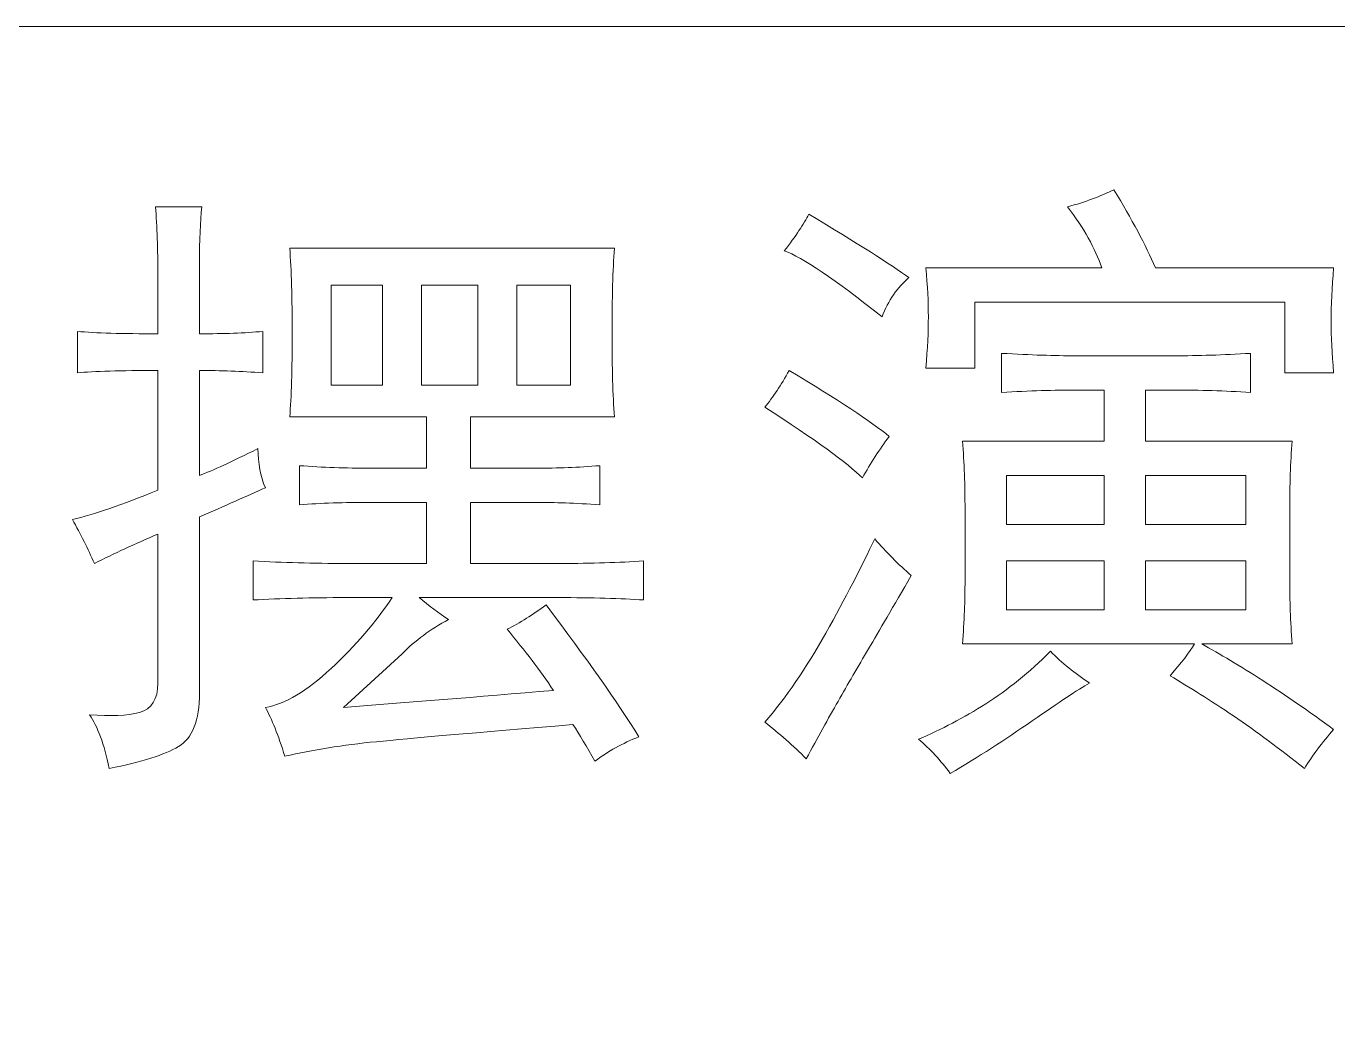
# Model space of a CAD drawing. Header units: millimetres. Extents: x -536 to 886, y 98 to 503.
# Drawn here: x 99.41 to 134.94, y 424.07 to 451.33 of the extents above; entities that cross this region are included whole.
import ezdxf

# ---------------------------------------------------------------- set-up
doc = ezdxf.new("R2010")
doc.units = ezdxf.units.MM
doc.header["$MEASUREMENT"] = 0
doc.layers.add('layer 1', color=7, linetype='Continuous')

msp = doc.modelspace()

# ---------------------------------------------------------------- linework, layer by layer
at = {"layer": 'layer 1', "lineweight": 9}
msp.add_open_spline([(-26.36, 241.324), (-26.36, 241.324), (313.64, 241.324), (313.64, 241.324), (313.64, 241.324), (318.948, 241.327), (324.037, 243.439), (327.788, 247.195), (327.788, 247.195), (331.538, 250.95), (333.644, 256.016), (333.64, 261.324), (333.64, 261.324), (333.64, 261.324), (333.64, 431.324), (333.64, 431.324), (333.64, 431.324), (333.637, 436.632), (331.525, 441.721), (327.77, 445.471), (327.77, 445.471), (324.014, 449.222), (318.948, 451.327), (313.64, 451.324), (313.64, 451.324), (313.64, 451.324), (-26.36, 451.324), (-26.36, 451.324), (-26.36, 451.324), (-31.667, 451.321), (-36.756, 449.209), (-40.507, 445.453), (-40.507, 445.453), (-44.258, 441.698), (-46.363, 436.632), (-46.36, 431.324), (-46.36, 431.324), (-46.36, 431.324), (-46.36, 261.324), (-46.36, 261.324), (-46.36, 261.324), (-46.356, 256.016), (-44.245, 250.927), (-40.489, 247.177), (-40.489, 247.177), (-36.734, 243.426), (-31.667, 241.321), (-26.36, 241.324)], degree=3, knots=[0, 0, 0, 0, 0.083333, 0.083333, 0.083333, 0.083333, 0.166667, 0.166667, 0.166667, 0.166667, 0.25, 0.25, 0.25, 0.25, 0.333333, 0.333333, 0.333333, 0.333333, 0.416667, 0.416667, 0.416667, 0.416667, 0.5, 0.5, 0.5, 0.5, 0.583333, 0.583333, 0.583333, 0.583333, 0.666667, 0.666667, 0.666667, 0.666667, 0.75, 0.75, 0.75, 0.75, 0.833333, 0.833333, 0.833333, 0.833333, 0.916667, 0.916667, 0.916667, 0.916667, 1, 1, 1, 1], dxfattribs=at)
at = {"layer": 'layer 1', "color": 22, "lineweight": 9}
for points, knots in [([(128.875, 446.898), (129.36, 446.105), (129.736, 445.399), (130.001, 444.781), (130.001, 444.781), (130.001, 444.781), (134.83, 444.781), (134.83, 444.781), (134.83, 444.781), (134.785, 444.253), (134.762, 443.768), (134.762, 443.328), (134.762, 443.328), (134.762, 442.93), (134.785, 442.467), (134.83, 441.939), (134.83, 441.939), (134.83, 441.939), (133.506, 441.939), (133.506, 441.939), (133.506, 441.939), (133.506, 441.939), (133.506, 443.855), (133.506, 443.855), (133.506, 443.855), (133.506, 443.855), (125.105, 443.855), (125.105, 443.855), (125.105, 443.855), (125.105, 443.855), (125.105, 442.069), (125.105, 442.069), (125.105, 442.069), (125.105, 442.069), (123.784, 442.069), (123.784, 442.069), (123.784, 442.069), (123.826, 442.599), (123.849, 443.062), (123.849, 443.46), (123.849, 443.46), (123.849, 443.855), (123.826, 444.296), (123.784, 444.781), (123.784, 444.781), (123.784, 444.781), (128.545, 444.781), (128.545, 444.781), (128.545, 444.781), (128.37, 445.312), (128.059, 445.862), (127.619, 446.435), (127.619, 446.435), (128.105, 446.568), (128.522, 446.723), (128.875, 446.898)], [0, 0, 0, 0, 0.071429, 0.071429, 0.071429, 0.071429, 0.142857, 0.142857, 0.142857, 0.142857, 0.214286, 0.214286, 0.214286, 0.214286, 0.285714, 0.285714, 0.285714, 0.285714, 0.357143, 0.357143, 0.357143, 0.357143, 0.428571, 0.428571, 0.428571, 0.428571, 0.5, 0.5, 0.5, 0.5, 0.571429, 0.571429, 0.571429, 0.571429, 0.642857, 0.642857, 0.642857, 0.642857, 0.714286, 0.714286, 0.714286, 0.714286, 0.785714, 0.785714, 0.785714, 0.785714, 0.857143, 0.857143, 0.857143, 0.857143, 0.928571, 0.928571, 0.928571, 0.928571, 1, 1, 1, 1]), ([(102.973, 444.584), (102.973, 445.289), (102.95, 445.907), (102.908, 446.435), (102.908, 446.435), (102.908, 446.435), (104.164, 446.435), (104.164, 446.435), (104.164, 446.435), (104.121, 446.04), (104.099, 445.532), (104.099, 444.914), (104.099, 444.914), (104.099, 444.914), (104.099, 442.997), (104.099, 442.997), (104.099, 442.997), (104.759, 442.997), (105.332, 443.017), (105.817, 443.062), (105.817, 443.062), (105.817, 443.062), (105.817, 441.939), (105.817, 441.939), (105.817, 441.939), (105.245, 441.981), (104.672, 442.004), (104.099, 442.004), (104.099, 442.004), (104.099, 442.004), (104.099, 439.159), (104.099, 439.159), (104.099, 439.159), (104.451, 439.292), (104.979, 439.535), (105.685, 439.887), (105.685, 439.887), (105.685, 439.489), (105.753, 439.137), (105.885, 438.829), (105.885, 438.829), (105.4, 438.609), (104.804, 438.344), (104.099, 438.036), (104.099, 438.036), (104.099, 438.036), (104.099, 433.272), (104.099, 433.272), (104.099, 433.272), (104.099, 432.524), (103.91, 432.039), (103.534, 431.819), (103.534, 431.819), (103.162, 431.596), (102.532, 431.398), (101.652, 431.223), (101.652, 431.223), (101.519, 431.884), (101.341, 432.369), (101.121, 432.677), (101.121, 432.677), (101.694, 432.634), (102.146, 432.654), (102.476, 432.744), (102.476, 432.744), (102.809, 432.832), (102.973, 433.097), (102.973, 433.537), (102.973, 433.537), (102.973, 433.537), (102.973, 437.573), (102.973, 437.573), (102.973, 437.573), (102.358, 437.308), (101.782, 437.043), (101.254, 436.777), (101.254, 436.777), (101.076, 437.175), (100.879, 437.573), (100.659, 437.968), (100.659, 437.968), (101.231, 438.101), (102.005, 438.366), (102.973, 438.764), (102.973, 438.764), (102.973, 438.764), (102.973, 442.004), (102.973, 442.004), (102.973, 442.004), (101.96, 442.004), (101.231, 441.981), (100.791, 441.939), (100.791, 441.939), (100.791, 441.939), (100.791, 443.062), (100.791, 443.062), (100.791, 443.062), (101.277, 443.017), (102.005, 442.997), (102.973, 442.997), (102.973, 442.997), (102.973, 442.997), (102.973, 444.584), (102.973, 444.584)], [0, 0, 0, 0, 0.038462, 0.038462, 0.038462, 0.038462, 0.076923, 0.076923, 0.076923, 0.076923, 0.115385, 0.115385, 0.115385, 0.115385, 0.153846, 0.153846, 0.153846, 0.153846, 0.192308, 0.192308, 0.192308, 0.192308, 0.230769, 0.230769, 0.230769, 0.230769, 0.269231, 0.269231, 0.269231, 0.269231, 0.307692, 0.307692, 0.307692, 0.307692, 0.346154, 0.346154, 0.346154, 0.346154, 0.384615, 0.384615, 0.384615, 0.384615, 0.423077, 0.423077, 0.423077, 0.423077, 0.461538, 0.461538, 0.461538, 0.461538, 0.5, 0.5, 0.5, 0.5, 0.538462, 0.538462, 0.538462, 0.538462, 0.576923, 0.576923, 0.576923, 0.576923, 0.615385, 0.615385, 0.615385, 0.615385, 0.653846, 0.653846, 0.653846, 0.653846, 0.692308, 0.692308, 0.692308, 0.692308, 0.730769, 0.730769, 0.730769, 0.730769, 0.769231, 0.769231, 0.769231, 0.769231, 0.807692, 0.807692, 0.807692, 0.807692, 0.846154, 0.846154, 0.846154, 0.846154, 0.884615, 0.884615, 0.884615, 0.884615, 0.923077, 0.923077, 0.923077, 0.923077, 0.961538, 0.961538, 0.961538, 0.961538, 1, 1, 1, 1]), ([(120.609, 446.237), (121.93, 445.444), (122.835, 444.871), (123.321, 444.519), (123.321, 444.519), (123.01, 444.253), (122.768, 443.901), (122.593, 443.46), (122.593, 443.46), (121.314, 444.474), (120.431, 445.069), (119.945, 445.244), (119.945, 445.244), (120.256, 445.642), (120.476, 445.972), (120.609, 446.237)], [0, 0, 0, 0, 0.25, 0.25, 0.25, 0.25, 0.5, 0.5, 0.5, 0.5, 0.75, 0.75, 0.75, 0.75, 1, 1, 1, 1]), ([(115.343, 445.312), (115.297, 444.739), (115.278, 443.966), (115.278, 442.997), (115.278, 442.997), (115.278, 442.069), (115.297, 441.321), (115.343, 440.748), (115.343, 440.748), (115.343, 440.748), (111.439, 440.748), (111.439, 440.748), (111.439, 440.748), (111.439, 440.748), (111.439, 439.357), (111.439, 439.357), (111.439, 439.357), (111.439, 439.357), (113.226, 439.357), (113.226, 439.357), (113.226, 439.357), (113.799, 439.357), (114.372, 439.379), (114.945, 439.425), (114.945, 439.425), (114.945, 439.425), (114.945, 438.366), (114.945, 438.366), (114.945, 438.366), (114.284, 438.411), (113.711, 438.431), (113.226, 438.431), (113.226, 438.431), (113.226, 438.431), (111.439, 438.431), (111.439, 438.431), (111.439, 438.431), (111.439, 438.431), (111.439, 436.777), (111.439, 436.777), (111.439, 436.777), (111.439, 436.777), (113.886, 436.777), (113.886, 436.777), (113.886, 436.777), (114.724, 436.777), (115.475, 436.8), (116.135, 436.845), (116.135, 436.845), (116.135, 436.845), (116.135, 435.787), (116.135, 435.787), (116.135, 435.787), (115.52, 435.829), (114.747, 435.852), (113.821, 435.852), (113.821, 435.852), (113.821, 435.852), (110.051, 435.852), (110.051, 435.852), (110.051, 435.852), (110.316, 435.632), (110.581, 435.434), (110.844, 435.256), (110.844, 435.256), (110.358, 434.994), (109.941, 434.683), (109.588, 434.33), (109.588, 434.33), (109.588, 434.33), (108.002, 432.877), (108.002, 432.877), (108.002, 432.877), (109.721, 433.007), (111.617, 433.162), (113.689, 433.34), (113.689, 433.34), (113.336, 433.868), (112.918, 434.418), (112.433, 434.994), (112.433, 434.994), (112.786, 435.169), (113.138, 435.389), (113.491, 435.654), (113.491, 435.654), (114.592, 434.198), (115.43, 433.007), (116.003, 432.081), (116.003, 432.081), (115.563, 431.906), (115.168, 431.686), (114.815, 431.421), (114.815, 431.421), (114.592, 431.819), (114.394, 432.149), (114.219, 432.414), (114.219, 432.414), (111.572, 432.191), (109.797, 432.039), (108.894, 431.949), (108.894, 431.949), (107.991, 431.861), (107.164, 431.728), (106.413, 431.553), (106.413, 431.553), (106.238, 432.126), (106.06, 432.566), (105.885, 432.877), (105.885, 432.877), (106.413, 432.964), (107.008, 433.317), (107.669, 433.935), (107.669, 433.935), (108.332, 434.551), (108.882, 435.191), (109.323, 435.852), (109.323, 435.852), (109.323, 435.852), (108.067, 435.852), (108.067, 435.852), (108.067, 435.852), (107.141, 435.852), (106.303, 435.829), (105.552, 435.787), (105.552, 435.787), (105.552, 435.787), (105.552, 436.845), (105.552, 436.845), (105.552, 436.845), (106.348, 436.8), (107.183, 436.777), (108.067, 436.777), (108.067, 436.777), (108.067, 436.777), (110.248, 436.777), (110.248, 436.777), (110.248, 436.777), (110.248, 436.777), (110.248, 438.431), (110.248, 438.431), (110.248, 438.431), (110.248, 438.431), (108.727, 438.431), (108.727, 438.431), (108.727, 438.431), (108.022, 438.431), (107.384, 438.411), (106.811, 438.366), (106.811, 438.366), (106.811, 438.366), (106.811, 439.425), (106.811, 439.425), (106.811, 439.425), (107.426, 439.379), (108.067, 439.357), (108.727, 439.357), (108.727, 439.357), (108.727, 439.357), (110.248, 439.357), (110.248, 439.357), (110.248, 439.357), (110.248, 439.357), (110.248, 440.748), (110.248, 440.748), (110.248, 440.748), (110.248, 440.748), (106.546, 440.748), (106.546, 440.748), (106.546, 440.748), (106.591, 441.276), (106.611, 442.027), (106.611, 442.997), (106.611, 442.997), (106.611, 443.966), (106.591, 444.739), (106.546, 445.312), (106.546, 445.312), (106.546, 445.312), (115.343, 445.312), (115.343, 445.312)], [0, 0, 0, 0, 0.022222, 0.022222, 0.022222, 0.022222, 0.044444, 0.044444, 0.044444, 0.044444, 0.066667, 0.066667, 0.066667, 0.066667, 0.088889, 0.088889, 0.088889, 0.088889, 0.111111, 0.111111, 0.111111, 0.111111, 0.133333, 0.133333, 0.133333, 0.133333, 0.155556, 0.155556, 0.155556, 0.155556, 0.177778, 0.177778, 0.177778, 0.177778, 0.2, 0.2, 0.2, 0.2, 0.222222, 0.222222, 0.222222, 0.222222, 0.244444, 0.244444, 0.244444, 0.244444, 0.266667, 0.266667, 0.266667, 0.266667, 0.288889, 0.288889, 0.288889, 0.288889, 0.311111, 0.311111, 0.311111, 0.311111, 0.333333, 0.333333, 0.333333, 0.333333, 0.355556, 0.355556, 0.355556, 0.355556, 0.377778, 0.377778, 0.377778, 0.377778, 0.4, 0.4, 0.4, 0.4, 0.422222, 0.422222, 0.422222, 0.422222, 0.444444, 0.444444, 0.444444, 0.444444, 0.466667, 0.466667, 0.466667, 0.466667, 0.488889, 0.488889, 0.488889, 0.488889, 0.511111, 0.511111, 0.511111, 0.511111, 0.533333, 0.533333, 0.533333, 0.533333, 0.555556, 0.555556, 0.555556, 0.555556, 0.577778, 0.577778, 0.577778, 0.577778, 0.6, 0.6, 0.6, 0.6, 0.622222, 0.622222, 0.622222, 0.622222, 0.644444, 0.644444, 0.644444, 0.644444, 0.666667, 0.666667, 0.666667, 0.666667, 0.688889, 0.688889, 0.688889, 0.688889, 0.711111, 0.711111, 0.711111, 0.711111, 0.733333, 0.733333, 0.733333, 0.733333, 0.755556, 0.755556, 0.755556, 0.755556, 0.777778, 0.777778, 0.777778, 0.777778, 0.8, 0.8, 0.8, 0.8, 0.822222, 0.822222, 0.822222, 0.822222, 0.844444, 0.844444, 0.844444, 0.844444, 0.866667, 0.866667, 0.866667, 0.866667, 0.888889, 0.888889, 0.888889, 0.888889, 0.911111, 0.911111, 0.911111, 0.911111, 0.933333, 0.933333, 0.933333, 0.933333, 0.955556, 0.955556, 0.955556, 0.955556, 0.977778, 0.977778, 0.977778, 0.977778, 1, 1, 1, 1]), ([(109.06, 441.606), (109.06, 441.606), (109.06, 444.318), (109.06, 444.318), (109.06, 444.318), (109.06, 444.318), (107.669, 444.318), (107.669, 444.318), (107.669, 444.318), (107.669, 444.318), (107.669, 441.606), (107.669, 441.606), (107.669, 441.606), (107.669, 441.606), (109.06, 441.606), (109.06, 441.606)], [0, 0, 0, 0, 0.25, 0.25, 0.25, 0.25, 0.5, 0.5, 0.5, 0.5, 0.75, 0.75, 0.75, 0.75, 1, 1, 1, 1]), ([(111.64, 441.606), (111.64, 441.606), (111.64, 444.318), (111.64, 444.318), (111.64, 444.318), (111.64, 444.318), (110.119, 444.318), (110.119, 444.318), (110.119, 444.318), (110.119, 444.318), (110.119, 441.606), (110.119, 441.606), (110.119, 441.606), (110.119, 441.606), (111.64, 441.606), (111.64, 441.606)], [0, 0, 0, 0, 0.25, 0.25, 0.25, 0.25, 0.5, 0.5, 0.5, 0.5, 0.75, 0.75, 0.75, 0.75, 1, 1, 1, 1]), ([(114.151, 441.606), (114.151, 441.606), (114.151, 444.318), (114.151, 444.318), (114.151, 444.318), (114.151, 444.318), (112.698, 444.318), (112.698, 444.318), (112.698, 444.318), (112.698, 444.318), (112.698, 441.606), (112.698, 441.606), (112.698, 441.606), (112.698, 441.606), (114.151, 441.606), (114.151, 441.606)], [0, 0, 0, 0, 0.25, 0.25, 0.25, 0.25, 0.5, 0.5, 0.5, 0.5, 0.75, 0.75, 0.75, 0.75, 1, 1, 1, 1]), ([(130.529, 442.402), (131.147, 442.402), (131.83, 442.422), (132.581, 442.467), (132.581, 442.467), (132.581, 442.467), (132.581, 441.409), (132.581, 441.409), (132.581, 441.409), (131.875, 441.454), (131.192, 441.474), (130.529, 441.474), (130.529, 441.474), (130.529, 441.474), (129.736, 441.474), (129.736, 441.474), (129.736, 441.474), (129.736, 441.474), (129.736, 440.085), (129.736, 440.085), (129.736, 440.085), (129.736, 440.085), (133.704, 440.085), (133.704, 440.085), (133.704, 440.085), (133.661, 439.512), (133.639, 438.894), (133.639, 438.234), (133.639, 438.234), (133.639, 438.234), (133.639, 436.314), (133.639, 436.314), (133.639, 436.314), (133.639, 435.787), (133.661, 435.214), (133.704, 434.596), (133.704, 434.596), (133.704, 434.596), (131.257, 434.596), (131.257, 434.596), (131.257, 434.596), (131.742, 434.33), (132.293, 434), (132.911, 433.602), (132.911, 433.602), (133.529, 433.207), (134.167, 432.767), (134.83, 432.281), (134.83, 432.281), (134.519, 431.929), (134.257, 431.576), (134.037, 431.223), (134.037, 431.223), (133.374, 431.751), (132.736, 432.225), (132.118, 432.646), (132.118, 432.646), (131.5, 433.063), (130.927, 433.427), (130.396, 433.735), (130.396, 433.735), (130.707, 434.088), (130.927, 434.376), (131.059, 434.596), (131.059, 434.596), (131.059, 434.596), (124.774, 434.596), (124.774, 434.596), (124.774, 434.596), (124.82, 435.214), (124.842, 435.787), (124.842, 436.314), (124.842, 436.314), (124.842, 436.314), (124.842, 438.234), (124.842, 438.234), (124.842, 438.234), (124.842, 438.894), (124.82, 439.512), (124.774, 440.085), (124.774, 440.085), (124.774, 440.085), (128.613, 440.085), (128.613, 440.085), (128.613, 440.085), (128.613, 440.085), (128.613, 441.474), (128.613, 441.474), (128.613, 441.474), (128.613, 441.474), (127.884, 441.474), (127.884, 441.474), (127.884, 441.474), (127.266, 441.474), (126.583, 441.454), (125.833, 441.409), (125.833, 441.409), (125.833, 441.409), (125.833, 442.467), (125.833, 442.467), (125.833, 442.467), (126.629, 442.422), (127.289, 442.402), (127.817, 442.402), (127.817, 442.402), (127.817, 442.402), (130.529, 442.402), (130.529, 442.402)], [0, 0, 0, 0, 0.037037, 0.037037, 0.037037, 0.037037, 0.074074, 0.074074, 0.074074, 0.074074, 0.111111, 0.111111, 0.111111, 0.111111, 0.148148, 0.148148, 0.148148, 0.148148, 0.185185, 0.185185, 0.185185, 0.185185, 0.222222, 0.222222, 0.222222, 0.222222, 0.259259, 0.259259, 0.259259, 0.259259, 0.296296, 0.296296, 0.296296, 0.296296, 0.333333, 0.333333, 0.333333, 0.333333, 0.37037, 0.37037, 0.37037, 0.37037, 0.407407, 0.407407, 0.407407, 0.407407, 0.444444, 0.444444, 0.444444, 0.444444, 0.481481, 0.481481, 0.481481, 0.481481, 0.518519, 0.518519, 0.518519, 0.518519, 0.555556, 0.555556, 0.555556, 0.555556, 0.592593, 0.592593, 0.592593, 0.592593, 0.62963, 0.62963, 0.62963, 0.62963, 0.666667, 0.666667, 0.666667, 0.666667, 0.703704, 0.703704, 0.703704, 0.703704, 0.740741, 0.740741, 0.740741, 0.740741, 0.777778, 0.777778, 0.777778, 0.777778, 0.814815, 0.814815, 0.814815, 0.814815, 0.851852, 0.851852, 0.851852, 0.851852, 0.888889, 0.888889, 0.888889, 0.888889, 0.925926, 0.925926, 0.925926, 0.925926, 0.962963, 0.962963, 0.962963, 0.962963, 1, 1, 1, 1]), ([(120.078, 442.004), (121.402, 441.211), (122.305, 440.615), (122.79, 440.218), (122.79, 440.218), (122.525, 439.865), (122.282, 439.489), (122.062, 439.094), (122.062, 439.094), (121.667, 439.489), (120.784, 440.13), (119.418, 441.011), (119.418, 441.011), (119.638, 441.276), (119.858, 441.606), (120.078, 442.004)], [0, 0, 0, 0, 0.25, 0.25, 0.25, 0.25, 0.5, 0.5, 0.5, 0.5, 0.75, 0.75, 0.75, 0.75, 1, 1, 1, 1]), ([(128.613, 437.836), (128.613, 437.836), (128.613, 439.159), (128.613, 439.159), (128.613, 439.159), (128.613, 439.159), (125.965, 439.159), (125.965, 439.159), (125.965, 439.159), (125.965, 439.159), (125.965, 437.836), (125.965, 437.836), (125.965, 437.836), (125.965, 437.836), (128.613, 437.836), (128.613, 437.836)], [0, 0, 0, 0, 0.25, 0.25, 0.25, 0.25, 0.5, 0.5, 0.5, 0.5, 0.75, 0.75, 0.75, 0.75, 1, 1, 1, 1]), ([(132.448, 437.836), (132.448, 437.836), (132.448, 439.159), (132.448, 439.159), (132.448, 439.159), (132.448, 439.159), (129.736, 439.159), (129.736, 439.159), (129.736, 439.159), (129.736, 439.159), (129.736, 437.836), (129.736, 437.836), (129.736, 437.836), (129.736, 437.836), (132.448, 437.836), (132.448, 437.836)], [0, 0, 0, 0, 0.25, 0.25, 0.25, 0.25, 0.5, 0.5, 0.5, 0.5, 0.75, 0.75, 0.75, 0.75, 1, 1, 1, 1]), ([(123.386, 436.447), (122.9, 435.609), (122.514, 434.949), (122.229, 434.463), (122.229, 434.463), (121.941, 433.978), (121.667, 433.503), (121.402, 433.041), (121.402, 433.041), (121.136, 432.578), (120.851, 432.061), (120.541, 431.486), (120.541, 431.486), (120.188, 431.838), (119.813, 432.171), (119.418, 432.479), (119.418, 432.479), (119.991, 433.139), (120.541, 433.944), (121.072, 434.892), (121.072, 434.892), (121.599, 435.84), (122.042, 436.69), (122.395, 437.44), (122.395, 437.44), (122.703, 437.088), (123.033, 436.757), (123.386, 436.447)], [0, 0, 0, 0, 0.142857, 0.142857, 0.142857, 0.142857, 0.285714, 0.285714, 0.285714, 0.285714, 0.428571, 0.428571, 0.428571, 0.428571, 0.571429, 0.571429, 0.571429, 0.571429, 0.714286, 0.714286, 0.714286, 0.714286, 0.857143, 0.857143, 0.857143, 0.857143, 1, 1, 1, 1]), ([(128.613, 435.521), (128.613, 435.521), (128.613, 436.845), (128.613, 436.845), (128.613, 436.845), (128.613, 436.845), (125.965, 436.845), (125.965, 436.845), (125.965, 436.845), (125.965, 436.845), (125.965, 435.521), (125.965, 435.521), (125.965, 435.521), (125.965, 435.521), (128.613, 435.521), (128.613, 435.521)], [0, 0, 0, 0, 0.25, 0.25, 0.25, 0.25, 0.5, 0.5, 0.5, 0.5, 0.75, 0.75, 0.75, 0.75, 1, 1, 1, 1]), ([(132.448, 435.521), (132.448, 435.521), (132.448, 436.845), (132.448, 436.845), (132.448, 436.845), (132.448, 436.845), (129.736, 436.845), (129.736, 436.845), (129.736, 436.845), (129.736, 436.845), (129.736, 435.521), (129.736, 435.521), (129.736, 435.521), (129.736, 435.521), (132.448, 435.521), (132.448, 435.521)], [0, 0, 0, 0, 0.25, 0.25, 0.25, 0.25, 0.5, 0.5, 0.5, 0.5, 0.75, 0.75, 0.75, 0.75, 1, 1, 1, 1]), ([(128.215, 433.537), (127.907, 433.36), (127.388, 433.018), (126.659, 432.513), (126.659, 432.513), (125.931, 432.005), (125.195, 431.531), (124.444, 431.09), (124.444, 431.09), (124.179, 431.443), (123.894, 431.751), (123.583, 432.016), (123.583, 432.016), (124.201, 432.281), (124.808, 432.6), (125.404, 432.976), (125.404, 432.976), (125.999, 433.351), (126.583, 433.825), (127.156, 434.398), (127.156, 434.398), (127.464, 434.088), (127.817, 433.803), (128.215, 433.537)], [0, 0, 0, 0, 0.166667, 0.166667, 0.166667, 0.166667, 0.333333, 0.333333, 0.333333, 0.333333, 0.5, 0.5, 0.5, 0.5, 0.666667, 0.666667, 0.666667, 0.666667, 0.833333, 0.833333, 0.833333, 0.833333, 1, 1, 1, 1])]:
    msp.add_open_spline(points, degree=3, knots=knots, dxfattribs=at)

doc.saveas('drawing.dxf')
